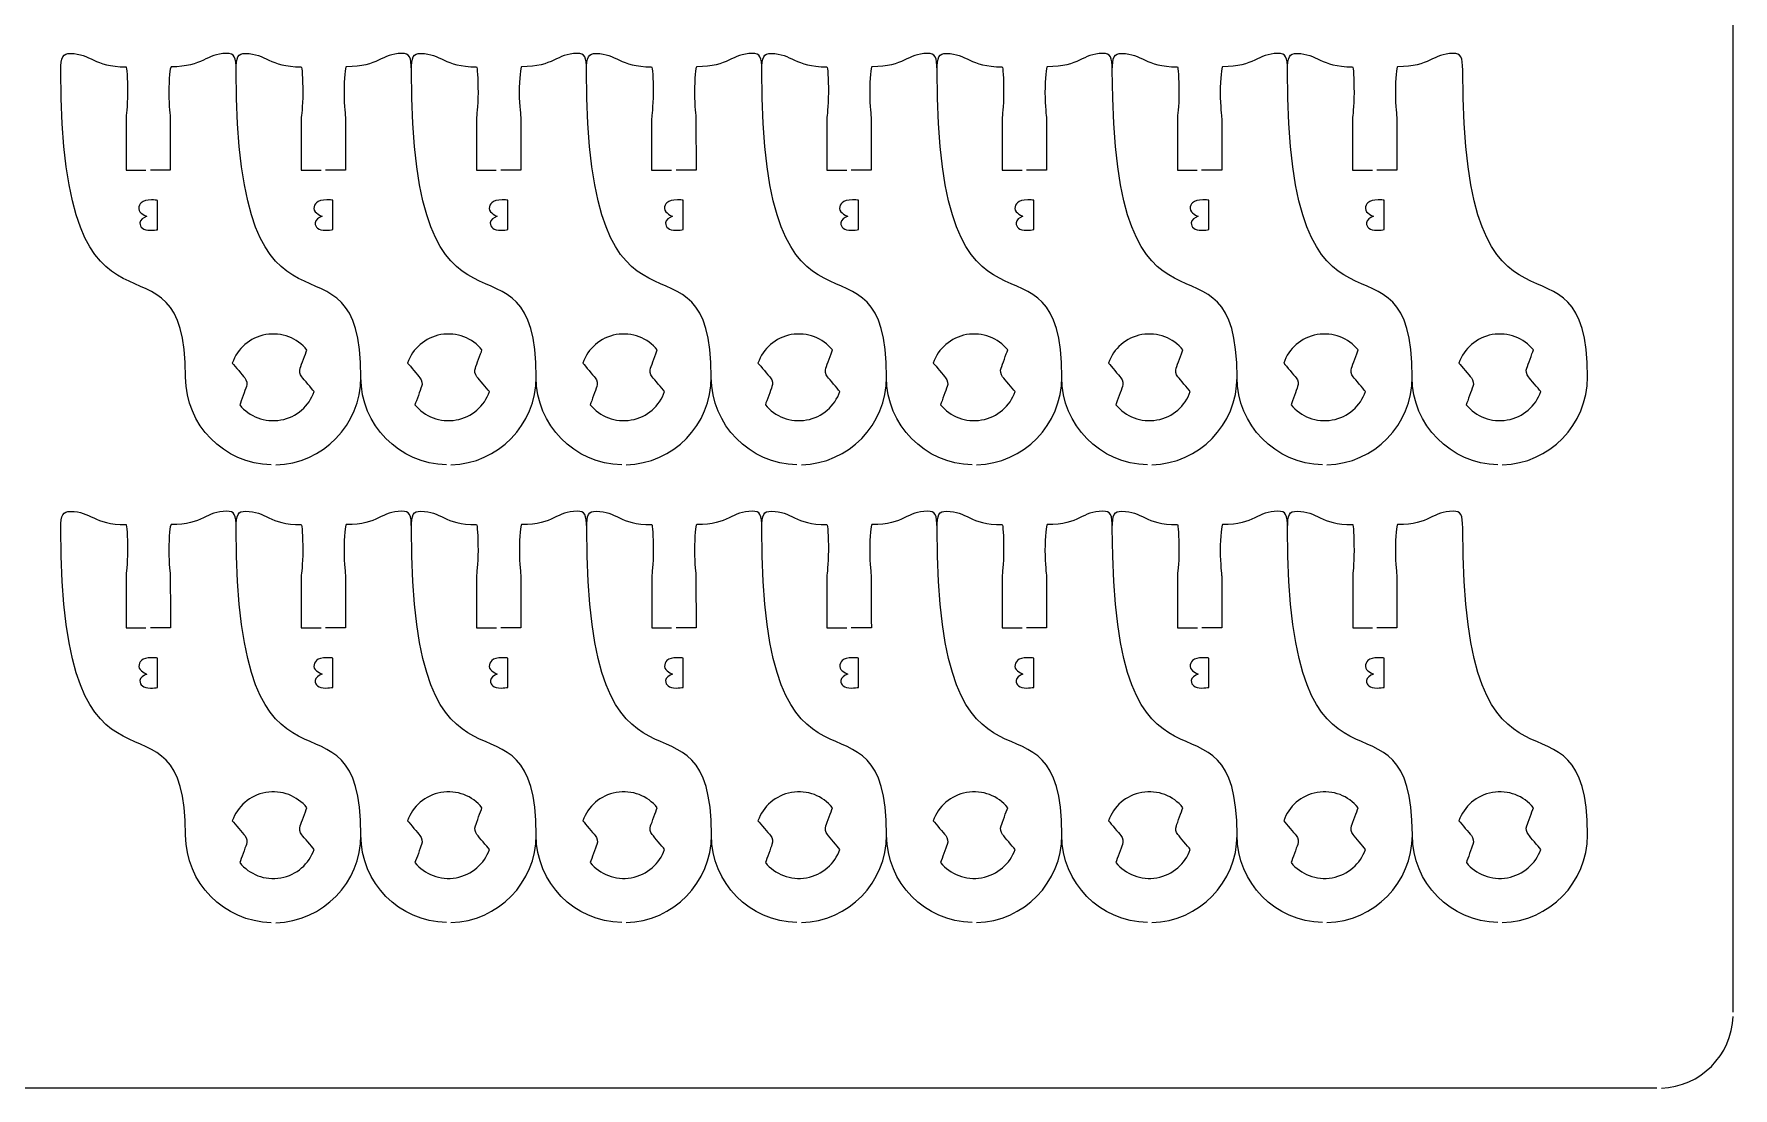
# Model space of a CAD drawing. Extents: x 0 to 300, y 0 to 300.
# Drawn here: x 184.9 to 300, y 0.1 to 71.5 of the extents above; entities that cross this region are included whole.
import ezdxf

# ---------------------------------------------------------------- set-up
doc = ezdxf.new("R2010")
doc.units = 0
doc.header["$MEASUREMENT"] = 0
doc.layers.add('DEFAULT', color=7, linetype='CONTINUOUS')

msp = doc.modelspace()

# ---------------------------------------------------------------- linework, layer by layer
at = {"layer": 'DEFAULT', "color": 1}
for points in [[(300, 5.25), (300, 294.95)], [(294.85, 0.1), (5.15, 0.1)]]:
    msp.add_lwpolyline(points, dxfattribs=at)
for points, knots in [([(213.17, 42.32), (216.36, 42.41), (218.94, 45.03), (218.94, 48.26), (218.93, 59.68), (210.49, 47.78), (210.49, 69.05), (210.49, 69.97), (210.36, 70.19), (209.84, 70.19), (208.45, 70.19), (208.29, 69.29), (206.08, 69.29), (206.02, 69.28), (205.93, 68.5), (205.93, 67.54), (205.93, 66.57), (206.03, 65.96), (206.03, 65.78), (206.03, 64.91), (206.03, 62.29), (206.03, 62.29), (205.58, 62.29), (205.13, 62.29), (204.68, 62.29)], [0, 0, 0, 0, 1.02, 1.02, 1.02, 2.02, 2.02, 2.02, 3.02, 3.02, 3.02, 4.02, 4.02, 4.02, 5.02, 5.02, 5.02, 6.02, 6.02, 6.02, 7.02, 7.02, 7.02, 10.86, 10.86, 10.86, 10.86]), ([(225.03, 42.32), (228.23, 42.41), (230.8, 45.03), (230.8, 48.26), (230.8, 59.68), (222.35, 47.78), (222.35, 69.05), (222.35, 69.97), (222.23, 70.19), (221.71, 70.19), (220.32, 70.19), (220.15, 69.29), (217.95, 69.29), (217.89, 69.28), (217.8, 68.5), (217.79, 67.54), (217.8, 66.57), (217.9, 65.96), (217.9, 65.78), (217.9, 64.91), (217.9, 62.29), (217.9, 62.29), (217.45, 62.29), (217, 62.29), (216.54, 62.29)], [0, 0, 0, 0, 1.02, 1.02, 1.02, 2.02, 2.02, 2.02, 3.02, 3.02, 3.02, 4.02, 4.02, 4.02, 5.02, 5.02, 5.02, 6.02, 6.02, 6.02, 7.02, 7.02, 7.02, 10.86, 10.86, 10.86, 10.86]), ([(236.9, 42.32), (240.1, 42.41), (242.67, 45.03), (242.67, 48.26), (242.67, 59.68), (234.22, 47.78), (234.22, 69.05), (234.22, 69.97), (234.1, 70.19), (233.58, 70.19), (232.18, 70.19), (232.02, 69.29), (229.81, 69.29), (229.75, 69.28), (229.66, 68.5), (229.66, 67.54), (229.66, 66.57), (229.76, 65.96), (229.76, 65.78), (229.76, 64.91), (229.77, 62.29), (229.77, 62.29), (229.32, 62.29), (228.86, 62.29), (228.41, 62.29)], [0, 0, 0, 0, 1.02, 1.02, 1.02, 2.02, 2.02, 2.02, 3.02, 3.02, 3.02, 4.02, 4.02, 4.02, 5.02, 5.02, 5.02, 6.02, 6.02, 6.02, 7.02, 7.02, 7.02, 10.86, 10.86, 10.86, 10.86]), ([(248.77, 42.32), (251.96, 42.41), (254.54, 45.03), (254.54, 48.26), (254.54, 59.68), (246.09, 47.78), (246.09, 69.05), (246.09, 69.97), (245.97, 70.19), (245.44, 70.19), (244.05, 70.19), (243.89, 69.29), (241.68, 69.29), (241.62, 69.28), (241.53, 68.5), (241.53, 67.54), (241.53, 66.57), (241.63, 65.96), (241.63, 65.78), (241.63, 64.91), (241.63, 62.29), (241.63, 62.29), (241.18, 62.29), (240.73, 62.29), (240.28, 62.29)], [0, 0, 0, 0, 1.02, 1.02, 1.02, 2.02, 2.02, 2.02, 3.02, 3.02, 3.02, 4.02, 4.02, 4.02, 5.02, 5.02, 5.02, 6.02, 6.02, 6.02, 7.02, 7.02, 7.02, 10.86, 10.86, 10.86, 10.86]), ([(260.63, 42.32), (263.83, 42.41), (266.41, 45.03), (266.41, 48.26), (266.4, 59.68), (257.96, 47.78), (257.96, 69.05), (257.96, 69.97), (257.83, 70.19), (257.31, 70.19), (255.92, 70.19), (255.76, 69.29), (253.55, 69.29), (253.49, 69.28), (253.4, 68.5), (253.4, 67.54), (253.4, 66.57), (253.5, 65.96), (253.5, 65.78), (253.5, 64.91), (253.5, 62.29), (253.5, 62.29), (253.05, 62.29), (252.6, 62.29), (252.15, 62.29)], [0, 0, 0, 0, 1.02, 1.02, 1.02, 2.02, 2.02, 2.02, 3.02, 3.02, 3.02, 4.02, 4.02, 4.02, 5.02, 5.02, 5.02, 6.02, 6.02, 6.02, 7.02, 7.02, 7.02, 10.86, 10.86, 10.86, 10.86]), ([(272.5, 42.32), (275.7, 42.41), (278.27, 45.03), (278.27, 48.26), (278.27, 59.68), (269.82, 47.78), (269.82, 69.05), (269.82, 69.97), (269.7, 70.19), (269.18, 70.19), (267.79, 70.19), (267.62, 69.29), (265.42, 69.29), (265.36, 69.28), (265.27, 68.5), (265.26, 67.54), (265.27, 66.57), (265.37, 65.96), (265.37, 65.78), (265.37, 64.91), (265.37, 62.29), (265.37, 62.29), (264.92, 62.29), (264.47, 62.29), (264.01, 62.29)], [0, 0, 0, 0, 1.02, 1.02, 1.02, 2.02, 2.02, 2.02, 3.02, 3.02, 3.02, 4.02, 4.02, 4.02, 5.02, 5.02, 5.02, 6.02, 6.02, 6.02, 7.02, 7.02, 7.02, 10.86, 10.86, 10.86, 10.86]), ([(284.37, 42.32), (287.57, 42.41), (290.14, 45.03), (290.14, 48.26), (290.14, 59.68), (281.69, 47.78), (281.69, 69.05), (281.69, 69.97), (281.57, 70.19), (281.05, 70.19), (279.65, 70.19), (279.49, 69.29), (277.28, 69.29), (277.22, 69.28), (277.13, 68.5), (277.13, 67.54), (277.13, 66.57), (277.23, 65.96), (277.23, 65.78), (277.23, 64.91), (277.24, 62.29), (277.24, 62.29), (276.79, 62.29), (276.33, 62.29), (275.88, 62.29)], [0, 0, 0, 0, 1.02, 1.02, 1.02, 2.02, 2.02, 2.02, 3.02, 3.02, 3.02, 4.02, 4.02, 4.02, 5.02, 5.02, 5.02, 6.02, 6.02, 6.02, 7.02, 7.02, 7.02, 10.86, 10.86, 10.86, 10.86]), ([(201, 42.32), (197.79, 42.39), (195.2, 45.02), (195.2, 48.25), (195.2, 59.67), (186.75, 47.77), (186.75, 69.04), (186.75, 69.96), (186.88, 70.19), (187.39, 70.19), (188.79, 70.19), (188.95, 69.28), (191.16, 69.28), (191.22, 69.28), (191.26, 68.5), (191.26, 67.53), (191.26, 66.56), (191.16, 65.96), (191.16, 65.78), (191.16, 64.61), (191.16, 63.45), (191.16, 62.28), (191.61, 62.28), (192.06, 62.28), (192.51, 62.28)], [0, 0, 0, 0, 1, 1, 1, 2, 2, 2, 3, 3, 3, 4, 4, 4, 5, 5, 5, 6, 6, 6, 15.92, 15.92, 15.92, 19.74, 19.74, 19.74, 19.74]), ([(201.3, 42.32), (204.49, 42.4), (207.07, 45.03), (207.07, 48.25), (207.07, 59.67), (198.62, 47.77), (198.62, 69.04), (198.62, 69.97), (198.5, 70.19), (197.97, 70.19), (196.58, 70.19), (196.42, 69.28), (194.21, 69.28), (194.15, 69.27), (194.06, 68.49), (194.06, 67.53), (194.06, 66.57), (194.16, 65.96), (194.16, 65.78), (194.16, 64.91), (194.16, 62.28), (194.16, 62.28), (193.71, 62.28), (193.26, 62.28), (192.81, 62.28)], [0, 0, 0, 0, 1.02, 1.02, 1.02, 2.02, 2.02, 2.02, 3.02, 3.02, 3.02, 4.02, 4.02, 4.02, 5.02, 5.02, 5.02, 6.02, 6.02, 6.02, 7.02, 7.02, 7.02, 10.86, 10.86, 10.86, 10.86]), ([(198.62, 69.04), (198.62, 69.97), (198.74, 70.19), (199.26, 70.19), (200.66, 70.19), (200.82, 69.28), (203.03, 69.28), (203.08, 69.28), (203.13, 68.5), (203.13, 67.54), (203.13, 66.56), (203.03, 65.96), (203.03, 65.78), (203.03, 64.62), (203.03, 63.45), (203.03, 62.29), (203.48, 62.29), (203.93, 62.29), (204.38, 62.29)], [0, 0, 0, 0, 1, 1, 1, 2, 2, 2, 3, 3, 3, 4, 4, 4, 13.92, 13.92, 13.92, 17.74, 17.74, 17.74, 17.74]), ([(210.49, 69.04), (210.49, 69.97), (210.61, 70.19), (211.13, 70.19), (212.52, 70.19), (212.69, 69.28), (214.9, 69.28), (214.95, 69.28), (215, 68.5), (215, 67.54), (215, 66.56), (214.9, 65.96), (214.9, 65.78), (214.9, 64.62), (214.9, 63.45), (214.9, 62.29), (215.35, 62.29), (215.8, 62.29), (216.24, 62.29)], [0, 0, 0, 0, 1, 1, 1, 2, 2, 2, 3, 3, 3, 4, 4, 4, 13.92, 13.92, 13.92, 17.74, 17.74, 17.74, 17.74]), ([(222.35, 69.04), (222.35, 69.97), (222.48, 70.19), (223, 70.19), (224.39, 70.19), (224.55, 69.28), (226.76, 69.28), (226.82, 69.28), (226.86, 68.5), (226.86, 67.54), (226.86, 66.56), (226.76, 65.96), (226.76, 65.78), (226.76, 64.62), (226.76, 63.45), (226.76, 62.29), (227.21, 62.29), (227.66, 62.29), (228.11, 62.29)], [0, 0, 0, 0, 1, 1, 1, 2, 2, 2, 3, 3, 3, 4, 4, 4, 13.92, 13.92, 13.92, 17.74, 17.74, 17.74, 17.74]), ([(234.22, 69.04), (234.22, 69.97), (234.35, 70.19), (234.86, 70.19), (236.26, 70.19), (236.42, 69.28), (238.63, 69.28), (238.69, 69.28), (238.73, 68.5), (238.73, 67.54), (238.73, 66.56), (238.63, 65.96), (238.63, 65.78), (238.63, 64.62), (238.63, 63.45), (238.63, 62.29), (239.08, 62.29), (239.53, 62.29), (239.98, 62.29)], [0, 0, 0, 0, 1, 1, 1, 2, 2, 2, 3, 3, 3, 4, 4, 4, 13.92, 13.92, 13.92, 17.74, 17.74, 17.74, 17.74]), ([(246.09, 69.04), (246.09, 69.97), (246.21, 70.19), (246.73, 70.19), (248.13, 70.19), (248.29, 69.28), (250.5, 69.28), (250.55, 69.28), (250.6, 68.5), (250.6, 67.54), (250.6, 66.56), (250.5, 65.96), (250.5, 65.78), (250.5, 64.62), (250.5, 63.45), (250.5, 62.29), (250.95, 62.29), (251.4, 62.29), (251.85, 62.29)], [0, 0, 0, 0, 1, 1, 1, 2, 2, 2, 3, 3, 3, 4, 4, 4, 13.92, 13.92, 13.92, 17.74, 17.74, 17.74, 17.74]), ([(257.96, 69.04), (257.96, 69.97), (258.08, 70.19), (258.6, 70.19), (259.99, 70.19), (260.16, 69.28), (262.37, 69.28), (262.42, 69.28), (262.47, 68.5), (262.47, 67.54), (262.47, 66.56), (262.37, 65.96), (262.37, 65.78), (262.37, 64.62), (262.37, 63.45), (262.37, 62.29), (262.82, 62.29), (263.27, 62.29), (263.71, 62.29)], [0, 0, 0, 0, 1, 1, 1, 2, 2, 2, 3, 3, 3, 4, 4, 4, 13.92, 13.92, 13.92, 17.74, 17.74, 17.74, 17.74]), ([(269.82, 69.04), (269.82, 69.97), (269.95, 70.19), (270.47, 70.19), (271.86, 70.19), (272.02, 69.28), (274.23, 69.28), (274.29, 69.28), (274.33, 68.5), (274.33, 67.54), (274.33, 66.56), (274.23, 65.96), (274.23, 65.78), (274.23, 64.62), (274.23, 63.45), (274.23, 62.29), (274.68, 62.29), (275.13, 62.29), (275.58, 62.29)], [0, 0, 0, 0, 1, 1, 1, 2, 2, 2, 3, 3, 3, 4, 4, 4, 13.92, 13.92, 13.92, 17.74, 17.74, 17.74, 17.74]), ([(203.41, 50.1), (203.3, 49.82), (203.05, 49.12), (202.96, 48.88), (202.88, 48.67), (202.93, 48.45), (203.06, 48.28), (203.23, 48.09), (203.72, 47.5), (203.9, 47.28), (203.57, 46.31), (202.73, 45.55), (201.64, 45.36), (200.56, 45.17), (199.51, 45.59), (198.86, 46.38), (198.96, 46.66), (199.22, 47.38), (199.31, 47.62), (199.38, 47.82), (199.34, 48.05), (199.2, 48.22), (199.04, 48.41), (198.55, 48.99), (198.36, 49.22), (198.7, 50.19), (199.54, 50.95), (200.62, 51.14), (201.71, 51.33), (202.76, 50.9), (203.41, 50.1)], [1, 1, 1, 1, 2, 2, 2, 3, 3, 3, 4, 4, 4, 5, 5, 5, 6, 6, 6, 7, 7, 7, 8, 8, 8, 9, 9, 9, 10, 10, 10, 11, 11, 11, 11]), ([(215.27, 50.11), (215.17, 49.83), (214.91, 49.12), (214.82, 48.88), (214.75, 48.68), (214.79, 48.45), (214.93, 48.28), (215.1, 48.09), (215.58, 47.51), (215.77, 47.28), (215.44, 46.31), (214.6, 45.55), (213.51, 45.36), (212.43, 45.17), (211.38, 45.6), (210.73, 46.39), (210.83, 46.66), (211.09, 47.38), (211.18, 47.62), (211.25, 47.82), (211.21, 48.05), (211.07, 48.22), (210.91, 48.41), (210.42, 49), (210.23, 49.22), (210.57, 50.19), (211.41, 50.95), (212.49, 51.14), (213.57, 51.33), (214.62, 50.9), (215.27, 50.11)], [1, 1, 1, 1, 2, 2, 2, 3, 3, 3, 4, 4, 4, 5, 5, 5, 6, 6, 6, 7, 7, 7, 8, 8, 8, 9, 9, 9, 10, 10, 10, 11, 11, 11, 11]), ([(227.14, 50.11), (227.04, 49.83), (226.78, 49.12), (226.69, 48.88), (226.62, 48.68), (226.66, 48.45), (226.8, 48.28), (226.96, 48.09), (227.45, 47.51), (227.64, 47.28), (227.3, 46.31), (226.46, 45.55), (225.38, 45.36), (224.3, 45.17), (223.25, 45.6), (222.6, 46.39), (222.7, 46.66), (222.95, 47.38), (223.04, 47.62), (223.12, 47.82), (223.08, 48.05), (222.94, 48.22), (222.77, 48.41), (222.29, 49), (222.1, 49.22), (222.44, 50.19), (223.28, 50.95), (224.36, 51.14), (225.44, 51.33), (226.49, 50.9), (227.14, 50.11)], [1, 1, 1, 1, 2, 2, 2, 3, 3, 3, 4, 4, 4, 5, 5, 5, 6, 6, 6, 7, 7, 7, 8, 8, 8, 9, 9, 9, 10, 10, 10, 11, 11, 11, 11]), ([(239.01, 50.11), (238.91, 49.83), (238.65, 49.12), (238.56, 48.88), (238.49, 48.68), (238.53, 48.45), (238.67, 48.28), (238.83, 48.09), (239.32, 47.51), (239.51, 47.28), (239.17, 46.31), (238.33, 45.55), (237.24, 45.36), (236.16, 45.17), (235.11, 45.6), (234.46, 46.39), (234.56, 46.66), (234.82, 47.38), (234.91, 47.62), (234.98, 47.82), (234.94, 48.05), (234.81, 48.22), (234.64, 48.41), (234.15, 49), (233.96, 49.22), (234.31, 50.19), (235.14, 50.95), (236.22, 51.14), (237.31, 51.33), (238.36, 50.9), (239.01, 50.11)], [1, 1, 1, 1, 2, 2, 2, 3, 3, 3, 4, 4, 4, 5, 5, 5, 6, 6, 6, 7, 7, 7, 8, 8, 8, 9, 9, 9, 10, 10, 10, 11, 11, 11, 11]), ([(250.88, 50.11), (250.77, 49.83), (250.52, 49.12), (250.43, 48.88), (250.35, 48.68), (250.4, 48.45), (250.53, 48.28), (250.7, 48.09), (251.19, 47.51), (251.37, 47.28), (251.04, 46.31), (250.2, 45.55), (249.11, 45.36), (248.03, 45.17), (246.98, 45.6), (246.33, 46.39), (246.43, 46.66), (246.69, 47.38), (246.78, 47.62), (246.85, 47.82), (246.81, 48.05), (246.67, 48.22), (246.51, 48.41), (246.02, 49), (245.83, 49.22), (246.17, 50.19), (247.01, 50.95), (248.09, 51.14), (249.17, 51.33), (250.23, 50.9), (250.88, 50.11)], [1, 1, 1, 1, 2, 2, 2, 3, 3, 3, 4, 4, 4, 5, 5, 5, 6, 6, 6, 7, 7, 7, 8, 8, 8, 9, 9, 9, 10, 10, 10, 11, 11, 11, 11]), ([(262.74, 50.11), (262.64, 49.83), (262.38, 49.12), (262.29, 48.88), (262.22, 48.68), (262.26, 48.45), (262.4, 48.28), (262.57, 48.09), (263.05, 47.51), (263.24, 47.28), (262.91, 46.31), (262.07, 45.55), (260.98, 45.36), (259.9, 45.17), (258.85, 45.6), (258.2, 46.39), (258.3, 46.66), (258.56, 47.38), (258.65, 47.62), (258.72, 47.82), (258.68, 48.05), (258.54, 48.22), (258.38, 48.41), (257.89, 49), (257.7, 49.22), (258.04, 50.19), (258.88, 50.95), (259.96, 51.14), (261.04, 51.33), (262.09, 50.9), (262.74, 50.11)], [1, 1, 1, 1, 2, 2, 2, 3, 3, 3, 4, 4, 4, 5, 5, 5, 6, 6, 6, 7, 7, 7, 8, 8, 8, 9, 9, 9, 10, 10, 10, 11, 11, 11, 11]), ([(274.61, 50.11), (274.51, 49.83), (274.25, 49.12), (274.16, 48.88), (274.09, 48.68), (274.13, 48.45), (274.27, 48.28), (274.43, 48.09), (274.92, 47.51), (275.11, 47.28), (274.77, 46.31), (273.93, 45.55), (272.85, 45.36), (271.77, 45.17), (270.72, 45.6), (270.07, 46.39), (270.17, 46.66), (270.42, 47.38), (270.51, 47.62), (270.59, 47.82), (270.55, 48.05), (270.41, 48.22), (270.24, 48.41), (269.76, 49), (269.57, 49.22), (269.91, 50.19), (270.75, 50.95), (271.83, 51.14), (272.91, 51.33), (273.96, 50.9), (274.61, 50.11)], [1, 1, 1, 1, 2, 2, 2, 3, 3, 3, 4, 4, 4, 5, 5, 5, 6, 6, 6, 7, 7, 7, 8, 8, 8, 9, 9, 9, 10, 10, 10, 11, 11, 11, 11]), ([(286.48, 50.11), (286.38, 49.83), (286.12, 49.12), (286.03, 48.88), (285.96, 48.68), (286, 48.45), (286.14, 48.28), (286.3, 48.09), (286.79, 47.51), (286.98, 47.28), (286.64, 46.31), (285.8, 45.55), (284.71, 45.36), (283.63, 45.17), (282.58, 45.6), (281.93, 46.39), (282.03, 46.66), (282.29, 47.38), (282.38, 47.62), (282.45, 47.82), (282.41, 48.05), (282.28, 48.22), (282.11, 48.41), (281.62, 49), (281.43, 49.22), (281.78, 50.19), (282.61, 50.95), (283.69, 51.14), (284.78, 51.33), (285.83, 50.9), (286.48, 50.11)], [1, 1, 1, 1, 2, 2, 2, 3, 3, 3, 4, 4, 4, 5, 5, 5, 6, 6, 6, 7, 7, 7, 8, 8, 8, 9, 9, 9, 10, 10, 10, 11, 11, 11, 11]), ([(212.87, 42.32), (209.66, 42.39), (207.07, 45.02), (207.07, 48.24), (207.07, 48.25), (207.07, 48.25), (207.07, 48.25)], [0, 0, 0, 0, 1, 1, 1, 1.02, 1.02, 1.02, 1.02]), ([(224.73, 42.32), (221.53, 42.39), (218.94, 45.02), (218.94, 48.24), (218.94, 48.25), (218.94, 48.25), (218.94, 48.25)], [0, 0, 0, 0, 1, 1, 1, 1.02, 1.02, 1.02, 1.02]), ([(236.6, 42.32), (233.4, 42.39), (230.81, 45.02), (230.8, 48.24), (230.8, 48.25), (230.8, 48.25), (230.8, 48.25)], [0, 0, 0, 0, 1, 1, 1, 1.02, 1.02, 1.02, 1.02]), ([(248.47, 42.32), (245.26, 42.39), (242.67, 45.02), (242.67, 48.24), (242.67, 48.25), (242.67, 48.25), (242.67, 48.25)], [0, 0, 0, 0, 1, 1, 1, 1.02, 1.02, 1.02, 1.02]), ([(260.34, 42.32), (257.13, 42.39), (254.54, 45.02), (254.54, 48.24), (254.54, 48.25), (254.54, 48.25), (254.54, 48.25)], [0, 0, 0, 0, 1, 1, 1, 1.02, 1.02, 1.02, 1.02]), ([(272.2, 42.32), (269, 42.39), (266.41, 45.02), (266.41, 48.24), (266.41, 48.25), (266.41, 48.25), (266.41, 48.25)], [0, 0, 0, 0, 1, 1, 1, 1.02, 1.02, 1.02, 1.02]), ([(284.07, 42.32), (280.87, 42.39), (278.28, 45.02), (278.27, 48.24), (278.27, 48.25), (278.27, 48.25), (278.27, 48.25)], [0, 0, 0, 0, 1, 1, 1, 1.02, 1.02, 1.02, 1.02]), ([(201, 11.3), (197.79, 11.37), (195.2, 14.01), (195.2, 17.23), (195.2, 28.66), (186.75, 16.75), (186.75, 38.03), (186.75, 38.95), (186.88, 39.17), (187.4, 39.17), (188.79, 39.17), (188.95, 38.27), (191.16, 38.27), (191.22, 38.27), (191.26, 37.49), (191.26, 36.52), (191.26, 35.55), (191.16, 34.94), (191.16, 34.77), (191.16, 33.6), (191.16, 32.43), (191.16, 31.27), (191.61, 31.27), (192.06, 31.27), (192.51, 31.27)], [0, 0, 0, 0, 1, 1, 1, 2, 2, 2, 3, 3, 3, 4, 4, 4, 5, 5, 5, 6, 6, 6, 15.92, 15.92, 15.92, 19.74, 19.74, 19.74, 19.74]), ([(201.3, 11.3), (204.5, 11.39), (207.07, 14.01), (207.07, 17.24), (207.07, 28.66), (198.62, 16.76), (198.62, 38.03), (198.62, 38.95), (198.5, 39.18), (197.98, 39.18), (196.58, 39.18), (196.42, 38.27), (194.21, 38.27), (194.15, 38.26), (194.06, 37.48), (194.06, 36.52), (194.06, 35.55), (194.16, 34.94), (194.16, 34.77), (194.16, 33.89), (194.17, 31.27), (194.17, 31.27), (193.71, 31.27), (193.26, 31.27), (192.81, 31.27)], [0, 0, 0, 0, 1.02, 1.02, 1.02, 2.02, 2.02, 2.02, 3.02, 3.02, 3.02, 4.02, 4.02, 4.02, 5.02, 5.02, 5.02, 6.02, 6.02, 6.02, 7.02, 7.02, 7.02, 10.86, 10.86, 10.86, 10.86]), ([(198.62, 38.03), (198.62, 38.95), (198.75, 39.18), (199.26, 39.18), (200.66, 39.18), (200.82, 38.27), (203.03, 38.27), (203.08, 38.27), (203.13, 37.49), (203.13, 36.52), (203.13, 35.55), (203.03, 34.95), (203.03, 34.77), (203.03, 33.6), (203.03, 32.44), (203.03, 31.27), (203.48, 31.27), (203.93, 31.27), (204.38, 31.27)], [0, 0, 0, 0, 1, 1, 1, 2, 2, 2, 3, 3, 3, 4, 4, 4, 13.92, 13.92, 13.92, 17.74, 17.74, 17.74, 17.74]), ([(213.17, 11.31), (216.36, 11.39), (218.94, 14.02), (218.94, 17.24), (218.93, 28.66), (210.49, 16.76), (210.49, 38.03), (210.49, 38.95), (210.37, 39.18), (209.84, 39.18), (208.45, 39.18), (208.29, 38.27), (206.08, 38.27), (206.02, 38.26), (205.93, 37.48), (205.93, 36.52), (205.93, 35.56), (206.03, 34.95), (206.03, 34.77), (206.03, 33.89), (206.03, 31.27), (206.03, 31.27), (205.58, 31.27), (205.13, 31.27), (204.68, 31.27)], [0, 0, 0, 0, 1.02, 1.02, 1.02, 2.02, 2.02, 2.02, 3.02, 3.02, 3.02, 4.02, 4.02, 4.02, 5.02, 5.02, 5.02, 6.02, 6.02, 6.02, 7.02, 7.02, 7.02, 10.86, 10.86, 10.86, 10.86]), ([(210.49, 38.03), (210.49, 38.95), (210.61, 39.18), (211.13, 39.18), (212.52, 39.18), (212.69, 38.27), (214.9, 38.27), (214.95, 38.27), (215, 37.49), (215, 36.52), (215, 35.55), (214.9, 34.95), (214.9, 34.77), (214.9, 33.6), (214.9, 32.44), (214.9, 31.27), (215.35, 31.27), (215.8, 31.27), (216.25, 31.27)], [0, 0, 0, 0, 1, 1, 1, 2, 2, 2, 3, 3, 3, 4, 4, 4, 13.92, 13.92, 13.92, 17.74, 17.74, 17.74, 17.74]), ([(225.03, 11.31), (228.23, 11.39), (230.81, 14.02), (230.81, 17.24), (230.8, 28.66), (222.36, 16.76), (222.36, 38.03), (222.36, 38.95), (222.23, 39.18), (221.71, 39.18), (220.32, 39.18), (220.16, 38.27), (217.95, 38.27), (217.89, 38.26), (217.8, 37.48), (217.8, 36.52), (217.8, 35.56), (217.9, 34.95), (217.9, 34.77), (217.9, 33.89), (217.9, 31.27), (217.9, 31.27), (217.45, 31.27), (217, 31.27), (216.55, 31.27)], [0, 0, 0, 0, 1.02, 1.02, 1.02, 2.02, 2.02, 2.02, 3.02, 3.02, 3.02, 4.02, 4.02, 4.02, 5.02, 5.02, 5.02, 6.02, 6.02, 6.02, 7.02, 7.02, 7.02, 10.86, 10.86, 10.86, 10.86]), ([(222.36, 38.03), (222.36, 38.95), (222.48, 39.18), (223, 39.18), (224.39, 39.18), (224.55, 38.27), (226.77, 38.27), (226.82, 38.27), (226.87, 37.49), (226.87, 36.52), (226.87, 35.55), (226.77, 34.95), (226.77, 34.77), (226.77, 33.6), (226.77, 32.44), (226.77, 31.27), (227.22, 31.27), (227.66, 31.27), (228.11, 31.27)], [0, 0, 0, 0, 1, 1, 1, 2, 2, 2, 3, 3, 3, 4, 4, 4, 13.92, 13.92, 13.92, 17.74, 17.74, 17.74, 17.74]), ([(236.9, 11.31), (240.1, 11.39), (242.67, 14.02), (242.67, 17.24), (242.67, 28.66), (234.22, 16.76), (234.22, 38.03), (234.22, 38.95), (234.1, 39.18), (233.58, 39.18), (232.19, 39.18), (232.02, 38.27), (229.81, 38.27), (229.75, 38.26), (229.67, 37.48), (229.66, 36.52), (229.67, 35.56), (229.76, 34.95), (229.76, 34.77), (229.76, 33.89), (229.77, 31.27), (229.77, 31.27), (229.32, 31.27), (228.87, 31.27), (228.41, 31.27)], [0, 0, 0, 0, 1.02, 1.02, 1.02, 2.02, 2.02, 2.02, 3.02, 3.02, 3.02, 4.02, 4.02, 4.02, 5.02, 5.02, 5.02, 6.02, 6.02, 6.02, 7.02, 7.02, 7.02, 10.86, 10.86, 10.86, 10.86]), ([(234.22, 38.03), (234.22, 38.95), (234.35, 39.18), (234.87, 39.18), (236.26, 39.18), (236.42, 38.27), (238.63, 38.27), (238.69, 38.27), (238.73, 37.49), (238.73, 36.52), (238.73, 35.55), (238.63, 34.95), (238.63, 34.77), (238.63, 33.6), (238.63, 32.44), (238.63, 31.27), (239.08, 31.27), (239.53, 31.27), (239.98, 31.27)], [0, 0, 0, 0, 1, 1, 1, 2, 2, 2, 3, 3, 3, 4, 4, 4, 13.92, 13.92, 13.92, 17.74, 17.74, 17.74, 17.74]), ([(248.77, 11.31), (251.97, 11.39), (254.54, 14.02), (254.54, 17.24), (254.54, 28.66), (246.09, 16.76), (246.09, 38.03), (246.09, 38.95), (245.97, 39.18), (245.45, 39.18), (244.05, 39.18), (243.89, 38.27), (241.68, 38.27), (241.62, 38.26), (241.53, 37.48), (241.53, 36.52), (241.53, 35.56), (241.63, 34.95), (241.63, 34.77), (241.63, 33.89), (241.64, 31.27), (241.64, 31.27), (241.18, 31.27), (240.73, 31.27), (240.28, 31.27)], [0, 0, 0, 0, 1.02, 1.02, 1.02, 2.02, 2.02, 2.02, 3.02, 3.02, 3.02, 4.02, 4.02, 4.02, 5.02, 5.02, 5.02, 6.02, 6.02, 6.02, 7.02, 7.02, 7.02, 10.86, 10.86, 10.86, 10.86]), ([(246.09, 38.03), (246.09, 38.95), (246.22, 39.18), (246.73, 39.18), (248.13, 39.18), (248.29, 38.27), (250.5, 38.27), (250.55, 38.27), (250.6, 37.49), (250.6, 36.52), (250.6, 35.55), (250.5, 34.95), (250.5, 34.77), (250.5, 33.6), (250.5, 32.44), (250.5, 31.27), (250.95, 31.27), (251.4, 31.27), (251.85, 31.27)], [0, 0, 0, 0, 1, 1, 1, 2, 2, 2, 3, 3, 3, 4, 4, 4, 13.92, 13.92, 13.92, 17.74, 17.74, 17.74, 17.74]), ([(260.64, 11.31), (263.83, 11.39), (266.41, 14.02), (266.41, 17.24), (266.4, 28.66), (257.96, 16.76), (257.96, 38.03), (257.96, 38.95), (257.84, 39.18), (257.31, 39.18), (255.92, 39.18), (255.76, 38.27), (253.55, 38.27), (253.49, 38.26), (253.4, 37.48), (253.4, 36.52), (253.4, 35.56), (253.5, 34.95), (253.5, 34.77), (253.5, 33.89), (253.5, 31.27), (253.5, 31.27), (253.05, 31.27), (252.6, 31.27), (252.15, 31.27)], [0, 0, 0, 0, 1.02, 1.02, 1.02, 2.02, 2.02, 2.02, 3.02, 3.02, 3.02, 4.02, 4.02, 4.02, 5.02, 5.02, 5.02, 6.02, 6.02, 6.02, 7.02, 7.02, 7.02, 10.86, 10.86, 10.86, 10.86]), ([(257.96, 38.03), (257.96, 38.95), (258.08, 39.18), (258.6, 39.18), (259.99, 39.18), (260.16, 38.27), (262.37, 38.27), (262.42, 38.27), (262.47, 37.49), (262.47, 36.52), (262.47, 35.55), (262.37, 34.95), (262.37, 34.77), (262.37, 33.6), (262.37, 32.44), (262.37, 31.27), (262.82, 31.27), (263.27, 31.27), (263.72, 31.27)], [0, 0, 0, 0, 1, 1, 1, 2, 2, 2, 3, 3, 3, 4, 4, 4, 13.92, 13.92, 13.92, 17.74, 17.74, 17.74, 17.74]), ([(272.5, 11.31), (275.7, 11.39), (278.28, 14.02), (278.28, 17.24), (278.27, 28.66), (269.83, 16.76), (269.83, 38.03), (269.83, 38.95), (269.7, 39.18), (269.18, 39.18), (267.79, 39.18), (267.63, 38.27), (265.42, 38.27), (265.36, 38.26), (265.27, 37.48), (265.27, 36.52), (265.27, 35.56), (265.37, 34.95), (265.37, 34.77), (265.37, 33.89), (265.37, 31.27), (265.37, 31.27), (264.92, 31.27), (264.47, 31.27), (264.02, 31.27)], [0, 0, 0, 0, 1.02, 1.02, 1.02, 2.02, 2.02, 2.02, 3.02, 3.02, 3.02, 4.02, 4.02, 4.02, 5.02, 5.02, 5.02, 6.02, 6.02, 6.02, 7.02, 7.02, 7.02, 10.86, 10.86, 10.86, 10.86]), ([(269.83, 38.03), (269.83, 38.95), (269.95, 39.18), (270.47, 39.18), (271.86, 39.18), (272.02, 38.27), (274.24, 38.27), (274.29, 38.27), (274.33, 37.49), (274.33, 36.52), (274.33, 35.55), (274.24, 34.95), (274.24, 34.77), (274.24, 33.6), (274.24, 32.44), (274.24, 31.27), (274.69, 31.27), (275.13, 31.27), (275.58, 31.27)], [0, 0, 0, 0, 1, 1, 1, 2, 2, 2, 3, 3, 3, 4, 4, 4, 13.92, 13.92, 13.92, 17.74, 17.74, 17.74, 17.74]), ([(284.37, 11.31), (287.57, 11.39), (290.14, 14.02), (290.14, 17.24), (290.14, 28.66), (281.69, 16.76), (281.69, 38.03), (281.69, 38.95), (281.57, 39.18), (281.05, 39.18), (279.65, 39.18), (279.49, 38.27), (277.28, 38.27), (277.22, 38.26), (277.14, 37.48), (277.13, 36.52), (277.14, 35.56), (277.23, 34.95), (277.23, 34.77), (277.23, 33.89), (277.24, 31.27), (277.24, 31.27), (276.79, 31.27), (276.34, 31.27), (275.88, 31.27)], [0, 0, 0, 0, 1.02, 1.02, 1.02, 2.02, 2.02, 2.02, 3.02, 3.02, 3.02, 4.02, 4.02, 4.02, 5.02, 5.02, 5.02, 6.02, 6.02, 6.02, 7.02, 7.02, 7.02, 10.86, 10.86, 10.86, 10.86]), ([(203.41, 19.09), (203.3, 18.81), (203.05, 18.1), (202.96, 17.86), (202.89, 17.66), (202.93, 17.43), (203.06, 17.26), (203.23, 17.07), (203.72, 16.49), (203.9, 16.27), (203.57, 15.29), (202.73, 14.53), (201.64, 14.34), (200.56, 14.15), (199.51, 14.58), (198.86, 15.37), (198.96, 15.64), (199.22, 16.36), (199.31, 16.6), (199.38, 16.8), (199.34, 17.03), (199.21, 17.2), (199.04, 17.39), (198.55, 17.98), (198.36, 18.2), (198.7, 19.17), (199.54, 19.93), (200.62, 20.12), (201.71, 20.32), (202.76, 19.88), (203.41, 19.09)], [1, 1, 1, 1, 2, 2, 2, 3, 3, 3, 4, 4, 4, 5, 5, 5, 6, 6, 6, 7, 7, 7, 8, 8, 8, 9, 9, 9, 10, 10, 10, 11, 11, 11, 11]), ([(215.27, 19.09), (215.17, 18.81), (214.91, 18.11), (214.83, 17.87), (214.75, 17.66), (214.79, 17.43), (214.93, 17.27), (215.1, 17.07), (215.59, 16.49), (215.77, 16.27), (215.44, 15.3), (214.6, 14.54), (213.51, 14.35), (212.43, 14.16), (211.38, 14.58), (210.73, 15.37), (210.83, 15.64), (211.09, 16.36), (211.18, 16.6), (211.25, 16.81), (211.21, 17.04), (211.07, 17.2), (210.91, 17.4), (210.42, 17.98), (210.23, 18.21), (210.57, 19.18), (211.41, 19.93), (212.49, 20.12), (213.57, 20.32), (214.63, 19.89), (215.27, 19.09)], [1, 1, 1, 1, 2, 2, 2, 3, 3, 3, 4, 4, 4, 5, 5, 5, 6, 6, 6, 7, 7, 7, 8, 8, 8, 9, 9, 9, 10, 10, 10, 11, 11, 11, 11]), ([(227.14, 19.09), (227.04, 18.81), (226.78, 18.11), (226.69, 17.87), (226.62, 17.66), (226.66, 17.43), (226.8, 17.27), (226.97, 17.07), (227.45, 16.49), (227.64, 16.27), (227.3, 15.3), (226.46, 14.54), (225.38, 14.35), (224.3, 14.16), (223.25, 14.58), (222.6, 15.37), (222.7, 15.64), (222.95, 16.36), (223.05, 16.6), (223.12, 16.81), (223.08, 17.04), (222.94, 17.2), (222.77, 17.4), (222.29, 17.98), (222.1, 18.21), (222.44, 19.18), (223.28, 19.93), (224.36, 20.12), (225.44, 20.32), (226.49, 19.89), (227.14, 19.09)], [1, 1, 1, 1, 2, 2, 2, 3, 3, 3, 4, 4, 4, 5, 5, 5, 6, 6, 6, 7, 7, 7, 8, 8, 8, 9, 9, 9, 10, 10, 10, 11, 11, 11, 11]), ([(239.01, 19.09), (238.91, 18.81), (238.65, 18.11), (238.56, 17.87), (238.49, 17.66), (238.53, 17.43), (238.67, 17.27), (238.83, 17.07), (239.32, 16.49), (239.51, 16.27), (239.17, 15.3), (238.33, 14.54), (237.25, 14.35), (236.17, 14.16), (235.11, 14.58), (234.47, 15.37), (234.56, 15.64), (234.82, 16.36), (234.91, 16.6), (234.98, 16.81), (234.95, 17.04), (234.81, 17.2), (234.64, 17.4), (234.16, 17.98), (233.96, 18.21), (234.31, 19.18), (235.15, 19.93), (236.23, 20.12), (237.31, 20.32), (238.36, 19.89), (239.01, 19.09)], [1, 1, 1, 1, 2, 2, 2, 3, 3, 3, 4, 4, 4, 5, 5, 5, 6, 6, 6, 7, 7, 7, 8, 8, 8, 9, 9, 9, 10, 10, 10, 11, 11, 11, 11]), ([(250.88, 19.09), (250.77, 18.81), (250.52, 18.11), (250.43, 17.87), (250.35, 17.66), (250.4, 17.43), (250.53, 17.27), (250.7, 17.07), (251.19, 16.49), (251.37, 16.27), (251.04, 15.3), (250.2, 14.54), (249.11, 14.35), (248.03, 14.16), (246.98, 14.58), (246.33, 15.37), (246.43, 15.64), (246.69, 16.36), (246.78, 16.6), (246.85, 16.81), (246.81, 17.04), (246.68, 17.2), (246.51, 17.4), (246.02, 17.98), (245.83, 18.21), (246.17, 19.18), (247.01, 19.93), (248.09, 20.12), (249.18, 20.32), (250.23, 19.89), (250.88, 19.09)], [1, 1, 1, 1, 2, 2, 2, 3, 3, 3, 4, 4, 4, 5, 5, 5, 6, 6, 6, 7, 7, 7, 8, 8, 8, 9, 9, 9, 10, 10, 10, 11, 11, 11, 11]), ([(262.74, 19.09), (262.64, 18.81), (262.38, 18.11), (262.3, 17.87), (262.22, 17.66), (262.26, 17.43), (262.4, 17.27), (262.57, 17.07), (263.05, 16.49), (263.24, 16.27), (262.91, 15.3), (262.07, 14.54), (260.98, 14.35), (259.9, 14.16), (258.85, 14.58), (258.2, 15.37), (258.3, 15.64), (258.56, 16.36), (258.65, 16.6), (258.72, 16.81), (258.68, 17.04), (258.54, 17.2), (258.38, 17.4), (257.89, 17.98), (257.7, 18.21), (258.04, 19.18), (258.88, 19.93), (259.96, 20.12), (261.04, 20.32), (262.1, 19.89), (262.74, 19.09)], [1, 1, 1, 1, 2, 2, 2, 3, 3, 3, 4, 4, 4, 5, 5, 5, 6, 6, 6, 7, 7, 7, 8, 8, 8, 9, 9, 9, 10, 10, 10, 11, 11, 11, 11]), ([(274.61, 19.09), (274.51, 18.81), (274.25, 18.11), (274.16, 17.87), (274.09, 17.66), (274.13, 17.43), (274.27, 17.27), (274.44, 17.07), (274.92, 16.49), (275.11, 16.27), (274.77, 15.3), (273.93, 14.54), (272.85, 14.35), (271.77, 14.16), (270.72, 14.58), (270.07, 15.37), (270.17, 15.64), (270.42, 16.36), (270.52, 16.6), (270.59, 16.81), (270.55, 17.04), (270.41, 17.2), (270.24, 17.4), (269.76, 17.98), (269.57, 18.21), (269.91, 19.18), (270.75, 19.93), (271.83, 20.12), (272.91, 20.32), (273.96, 19.89), (274.61, 19.09)], [1, 1, 1, 1, 2, 2, 2, 3, 3, 3, 4, 4, 4, 5, 5, 5, 6, 6, 6, 7, 7, 7, 8, 8, 8, 9, 9, 9, 10, 10, 10, 11, 11, 11, 11]), ([(286.48, 19.09), (286.38, 18.81), (286.12, 18.11), (286.03, 17.87), (285.96, 17.66), (286, 17.43), (286.14, 17.27), (286.3, 17.07), (286.79, 16.49), (286.98, 16.27), (286.64, 15.3), (285.8, 14.54), (284.72, 14.35), (283.64, 14.16), (282.58, 14.58), (281.94, 15.37), (282.03, 15.64), (282.29, 16.36), (282.38, 16.6), (282.45, 16.81), (282.42, 17.04), (282.28, 17.2), (282.11, 17.4), (281.63, 17.98), (281.43, 18.21), (281.78, 19.18), (282.62, 19.93), (283.7, 20.12), (284.78, 20.32), (285.83, 19.89), (286.48, 19.09)], [1, 1, 1, 1, 2, 2, 2, 3, 3, 3, 4, 4, 4, 5, 5, 5, 6, 6, 6, 7, 7, 7, 8, 8, 8, 9, 9, 9, 10, 10, 10, 11, 11, 11, 11]), ([(212.87, 11.31), (209.66, 11.37), (207.07, 14.01), (207.07, 17.23), (207.07, 17.23), (207.07, 17.23), (207.07, 17.24)], [0, 0, 0, 0, 1, 1, 1, 1.02, 1.02, 1.02, 1.02]), ([(224.73, 11.31), (221.53, 11.37), (218.94, 14.01), (218.94, 17.23), (218.94, 17.23), (218.94, 17.23), (218.94, 17.24)], [0, 0, 0, 0, 1, 1, 1, 1.02, 1.02, 1.02, 1.02]), ([(236.6, 11.31), (233.4, 11.37), (230.81, 14.01), (230.81, 17.23), (230.81, 17.23), (230.81, 17.23), (230.81, 17.24)], [0, 0, 0, 0, 1, 1, 1, 1.02, 1.02, 1.02, 1.02]), ([(248.47, 11.31), (245.27, 11.37), (242.68, 14.01), (242.67, 17.23), (242.67, 17.23), (242.67, 17.23), (242.67, 17.24)], [0, 0, 0, 0, 1, 1, 1, 1.02, 1.02, 1.02, 1.02]), ([(260.34, 11.31), (257.13, 11.37), (254.54, 14.01), (254.54, 17.23), (254.54, 17.23), (254.54, 17.23), (254.54, 17.24)], [0, 0, 0, 0, 1, 1, 1, 1.02, 1.02, 1.02, 1.02]), ([(272.2, 11.31), (269, 11.37), (266.41, 14.01), (266.41, 17.23), (266.41, 17.23), (266.41, 17.23), (266.41, 17.24)], [0, 0, 0, 0, 1, 1, 1, 1.02, 1.02, 1.02, 1.02]), ([(284.07, 11.31), (280.87, 11.37), (278.28, 14.01), (278.28, 17.23), (278.28, 17.23), (278.28, 17.23), (278.28, 17.24)], [0, 0, 0, 0, 1, 1, 1, 1.02, 1.02, 1.02, 1.02])]:
    msp.add_open_spline(points, degree=3, knots=knots, dxfattribs=at)
at = {"layer": 'DEFAULT', "color": 250}
for points in [[(193.3, 58.25), (193.18, 58.23), (193, 58.21), (192.82, 58.21), (192.56, 58.21), (192.39, 58.26), (192.27, 58.36), (192.16, 58.44), (192.1, 58.56), (192.1, 58.72), (192.1, 58.91), (192.36, 59.08), (192.57, 59.16), (192.57, 59.16), (192.02, 59.37), (192.02, 59.67), (192.02, 59.85), (192.09, 59.98), (192.19, 60.08), (192.34, 60.21), (192.56, 60.27), (192.89, 60.27), (193.07, 60.27), (193.21, 60.25), (193.3, 60.24), (193.3, 59.58), (193.3, 58.92), (193.3, 58.25)], [(205.17, 58.26), (205.05, 58.23), (204.87, 58.22), (204.69, 58.22), (204.43, 58.22), (204.26, 58.26), (204.13, 58.36), (204.03, 58.44), (203.97, 58.56), (203.97, 58.72), (203.97, 58.91), (204.22, 59.09), (204.44, 59.16), (204.44, 59.16), (203.89, 59.38), (203.89, 59.68), (203.89, 59.85), (203.96, 59.98), (204.06, 60.08), (204.2, 60.21), (204.43, 60.27), (204.76, 60.27), (204.94, 60.27), (205.08, 60.26), (205.17, 60.25), (205.17, 59.58), (205.17, 58.92), (205.17, 58.26)], [(217.03, 58.26), (216.92, 58.23), (216.74, 58.22), (216.56, 58.22), (216.3, 58.22), (216.13, 58.26), (216, 58.36), (215.9, 58.44), (215.83, 58.56), (215.83, 58.72), (215.83, 58.91), (216.09, 59.09), (216.3, 59.16), (216.3, 59.16), (215.76, 59.38), (215.76, 59.68), (215.76, 59.85), (215.83, 59.98), (215.93, 60.08), (216.07, 60.21), (216.3, 60.27), (216.63, 60.27), (216.81, 60.27), (216.95, 60.26), (217.03, 60.25), (217.03, 59.58), (217.03, 58.92), (217.03, 58.26)], [(228.9, 58.26), (228.79, 58.23), (228.61, 58.22), (228.42, 58.22), (228.16, 58.22), (227.99, 58.26), (227.87, 58.36), (227.76, 58.44), (227.7, 58.56), (227.7, 58.72), (227.7, 58.91), (227.96, 59.09), (228.17, 59.16), (228.17, 59.16), (227.63, 59.38), (227.63, 59.68), (227.63, 59.85), (227.69, 59.98), (227.8, 60.08), (227.94, 60.21), (228.17, 60.27), (228.5, 60.27), (228.68, 60.27), (228.81, 60.26), (228.9, 60.25), (228.9, 59.58), (228.9, 58.92), (228.9, 58.26)], [(240.77, 58.26), (240.65, 58.23), (240.47, 58.22), (240.29, 58.22), (240.03, 58.22), (239.86, 58.26), (239.74, 58.36), (239.63, 58.44), (239.57, 58.56), (239.57, 58.72), (239.57, 58.91), (239.83, 59.09), (240.04, 59.16), (240.04, 59.16), (239.49, 59.38), (239.49, 59.68), (239.49, 59.85), (239.56, 59.98), (239.66, 60.08), (239.81, 60.21), (240.03, 60.27), (240.36, 60.27), (240.54, 60.27), (240.68, 60.26), (240.77, 60.25), (240.77, 59.58), (240.77, 58.92), (240.77, 58.26)], [(252.64, 58.26), (252.52, 58.23), (252.34, 58.22), (252.16, 58.22), (251.9, 58.22), (251.73, 58.26), (251.6, 58.36), (251.5, 58.44), (251.44, 58.56), (251.44, 58.72), (251.44, 58.91), (251.69, 59.09), (251.91, 59.16), (251.91, 59.16), (251.36, 59.38), (251.36, 59.68), (251.36, 59.85), (251.43, 59.98), (251.53, 60.08), (251.67, 60.21), (251.9, 60.27), (252.23, 60.27), (252.41, 60.27), (252.55, 60.26), (252.64, 60.25), (252.64, 59.58), (252.64, 58.92), (252.64, 58.26)], [(264.5, 58.26), (264.39, 58.23), (264.21, 58.22), (264.03, 58.22), (263.76, 58.22), (263.6, 58.26), (263.47, 58.36), (263.37, 58.44), (263.3, 58.56), (263.3, 58.72), (263.3, 58.91), (263.56, 59.09), (263.77, 59.16), (263.77, 59.16), (263.23, 59.38), (263.23, 59.68), (263.23, 59.85), (263.3, 59.98), (263.4, 60.08), (263.54, 60.21), (263.77, 60.27), (264.1, 60.27), (264.28, 60.27), (264.42, 60.26), (264.5, 60.25), (264.5, 59.58), (264.5, 58.92), (264.5, 58.26)], [(276.37, 58.26), (276.26, 58.23), (276.08, 58.22), (275.89, 58.22), (275.63, 58.22), (275.46, 58.26), (275.34, 58.36), (275.23, 58.44), (275.17, 58.56), (275.17, 58.72), (275.17, 58.91), (275.43, 59.09), (275.64, 59.16), (275.64, 59.16), (275.1, 59.38), (275.1, 59.68), (275.1, 59.85), (275.16, 59.98), (275.27, 60.08), (275.41, 60.21), (275.64, 60.27), (275.97, 60.27), (276.15, 60.27), (276.28, 60.26), (276.37, 60.25), (276.37, 59.58), (276.37, 58.92), (276.37, 58.26)], [(193.3, 27.24), (193.19, 27.21), (193.01, 27.2), (192.82, 27.2), (192.56, 27.2), (192.39, 27.24), (192.27, 27.34), (192.16, 27.42), (192.1, 27.54), (192.1, 27.7), (192.1, 27.89), (192.36, 28.07), (192.57, 28.14), (192.57, 28.14), (192.03, 28.36), (192.03, 28.66), (192.03, 28.83), (192.09, 28.96), (192.2, 29.06), (192.34, 29.19), (192.57, 29.25), (192.89, 29.25), (193.07, 29.25), (193.21, 29.24), (193.3, 29.23), (193.3, 28.56), (193.3, 27.9), (193.3, 27.24)], [(205.17, 27.24), (205.05, 27.22), (204.87, 27.2), (204.69, 27.2), (204.43, 27.2), (204.26, 27.24), (204.14, 27.35), (204.03, 27.43), (203.97, 27.54), (203.97, 27.7), (203.97, 27.9), (204.22, 28.07), (204.44, 28.15), (204.44, 28.15), (203.89, 28.36), (203.89, 28.66), (203.89, 28.83), (203.96, 28.97), (204.06, 29.06), (204.2, 29.19), (204.43, 29.25), (204.76, 29.25), (204.94, 29.25), (205.08, 29.24), (205.17, 29.23), (205.17, 28.57), (205.17, 27.9), (205.17, 27.24)], [(217.03, 27.24), (216.92, 27.22), (216.74, 27.2), (216.56, 27.2), (216.3, 27.2), (216.13, 27.24), (216, 27.35), (215.9, 27.43), (215.84, 27.54), (215.84, 27.7), (215.84, 27.9), (216.09, 28.07), (216.3, 28.15), (216.3, 28.15), (215.76, 28.36), (215.76, 28.66), (215.76, 28.83), (215.83, 28.97), (215.93, 29.06), (216.07, 29.19), (216.3, 29.25), (216.63, 29.25), (216.81, 29.25), (216.95, 29.24), (217.03, 29.23), (217.03, 28.57), (217.03, 27.9), (217.03, 27.24)], [(228.9, 27.24), (228.79, 27.22), (228.61, 27.2), (228.43, 27.2), (228.16, 27.2), (228, 27.24), (227.87, 27.35), (227.77, 27.43), (227.7, 27.54), (227.7, 27.7), (227.7, 27.9), (227.96, 28.07), (228.17, 28.15), (228.17, 28.15), (227.63, 28.36), (227.63, 28.66), (227.63, 28.83), (227.7, 28.97), (227.8, 29.06), (227.94, 29.19), (228.17, 29.25), (228.5, 29.25), (228.68, 29.25), (228.81, 29.24), (228.9, 29.23), (228.9, 28.57), (228.9, 27.9), (228.9, 27.24)], [(240.77, 27.24), (240.66, 27.22), (240.48, 27.2), (240.29, 27.2), (240.03, 27.2), (239.86, 27.24), (239.74, 27.35), (239.63, 27.43), (239.57, 27.54), (239.57, 27.7), (239.57, 27.9), (239.83, 28.07), (240.04, 28.15), (240.04, 28.15), (239.5, 28.36), (239.5, 28.66), (239.5, 28.83), (239.56, 28.97), (239.67, 29.06), (239.81, 29.19), (240.03, 29.25), (240.36, 29.25), (240.54, 29.25), (240.68, 29.24), (240.77, 29.23), (240.77, 28.57), (240.77, 27.9), (240.77, 27.24)], [(252.64, 27.24), (252.52, 27.22), (252.34, 27.2), (252.16, 27.2), (251.9, 27.2), (251.73, 27.24), (251.61, 27.35), (251.5, 27.43), (251.44, 27.54), (251.44, 27.7), (251.44, 27.9), (251.69, 28.07), (251.91, 28.15), (251.91, 28.15), (251.36, 28.36), (251.36, 28.66), (251.36, 28.83), (251.43, 28.97), (251.53, 29.06), (251.67, 29.19), (251.9, 29.25), (252.23, 29.25), (252.41, 29.25), (252.55, 29.24), (252.64, 29.23), (252.64, 28.57), (252.64, 27.9), (252.64, 27.24)], [(264.5, 27.24), (264.39, 27.22), (264.21, 27.2), (264.03, 27.2), (263.77, 27.2), (263.6, 27.24), (263.47, 27.35), (263.37, 27.43), (263.31, 27.54), (263.31, 27.7), (263.31, 27.9), (263.56, 28.07), (263.77, 28.15), (263.77, 28.15), (263.23, 28.36), (263.23, 28.66), (263.23, 28.83), (263.3, 28.97), (263.4, 29.06), (263.54, 29.19), (263.77, 29.25), (264.1, 29.25), (264.28, 29.25), (264.42, 29.24), (264.5, 29.23), (264.5, 28.57), (264.5, 27.9), (264.5, 27.24)], [(276.37, 27.24), (276.26, 27.22), (276.08, 27.2), (275.9, 27.2), (275.63, 27.2), (275.47, 27.24), (275.34, 27.35), (275.24, 27.43), (275.17, 27.54), (275.17, 27.7), (275.17, 27.9), (275.43, 28.07), (275.64, 28.15), (275.64, 28.15), (275.1, 28.36), (275.1, 28.66), (275.1, 28.83), (275.17, 28.97), (275.27, 29.06), (275.41, 29.19), (275.64, 29.25), (275.97, 29.25), (276.15, 29.25), (276.28, 29.24), (276.37, 29.23), (276.37, 28.57), (276.37, 27.9), (276.37, 27.24)]]:
    msp.add_open_spline(points, degree=3, knots=[5.635, 5.635, 5.635, 5.635, 6.635, 6.635, 6.635, 7.635, 7.635, 7.635, 8.635, 8.635, 8.635, 9.635, 9.635, 9.635, 10.635, 10.635, 10.635, 11.635, 11.635, 11.635, 12.635, 12.635, 12.635, 13.635, 13.635, 13.635, 19.27, 19.27, 19.27, 19.27], dxfattribs=at)
at = {"layer": 'DEFAULT', "color": 1}
msp.add_open_spline([(295.15, 0.1), (297.78, 0.18), (299.92, 2.32), (300, 4.95)], degree=3, dxfattribs=at)

doc.saveas('drawing.dxf')
